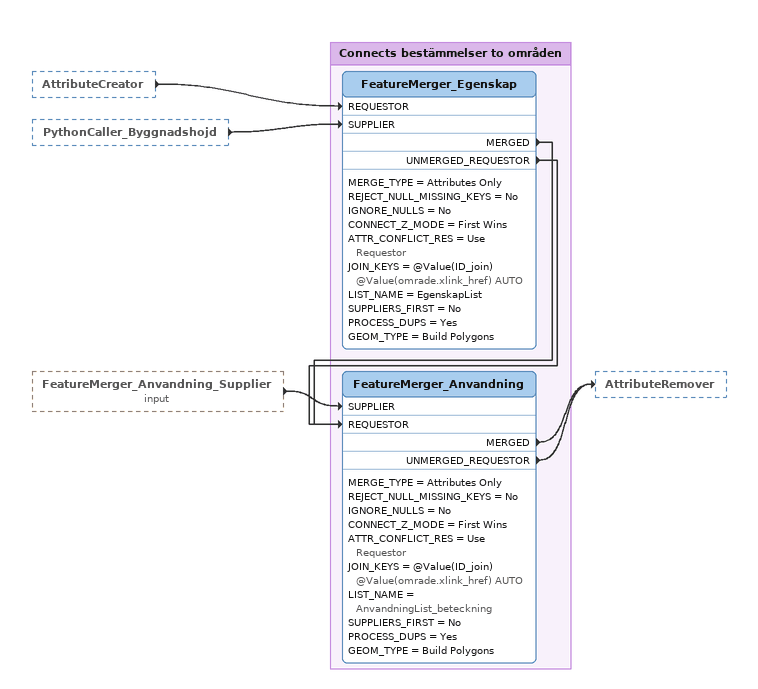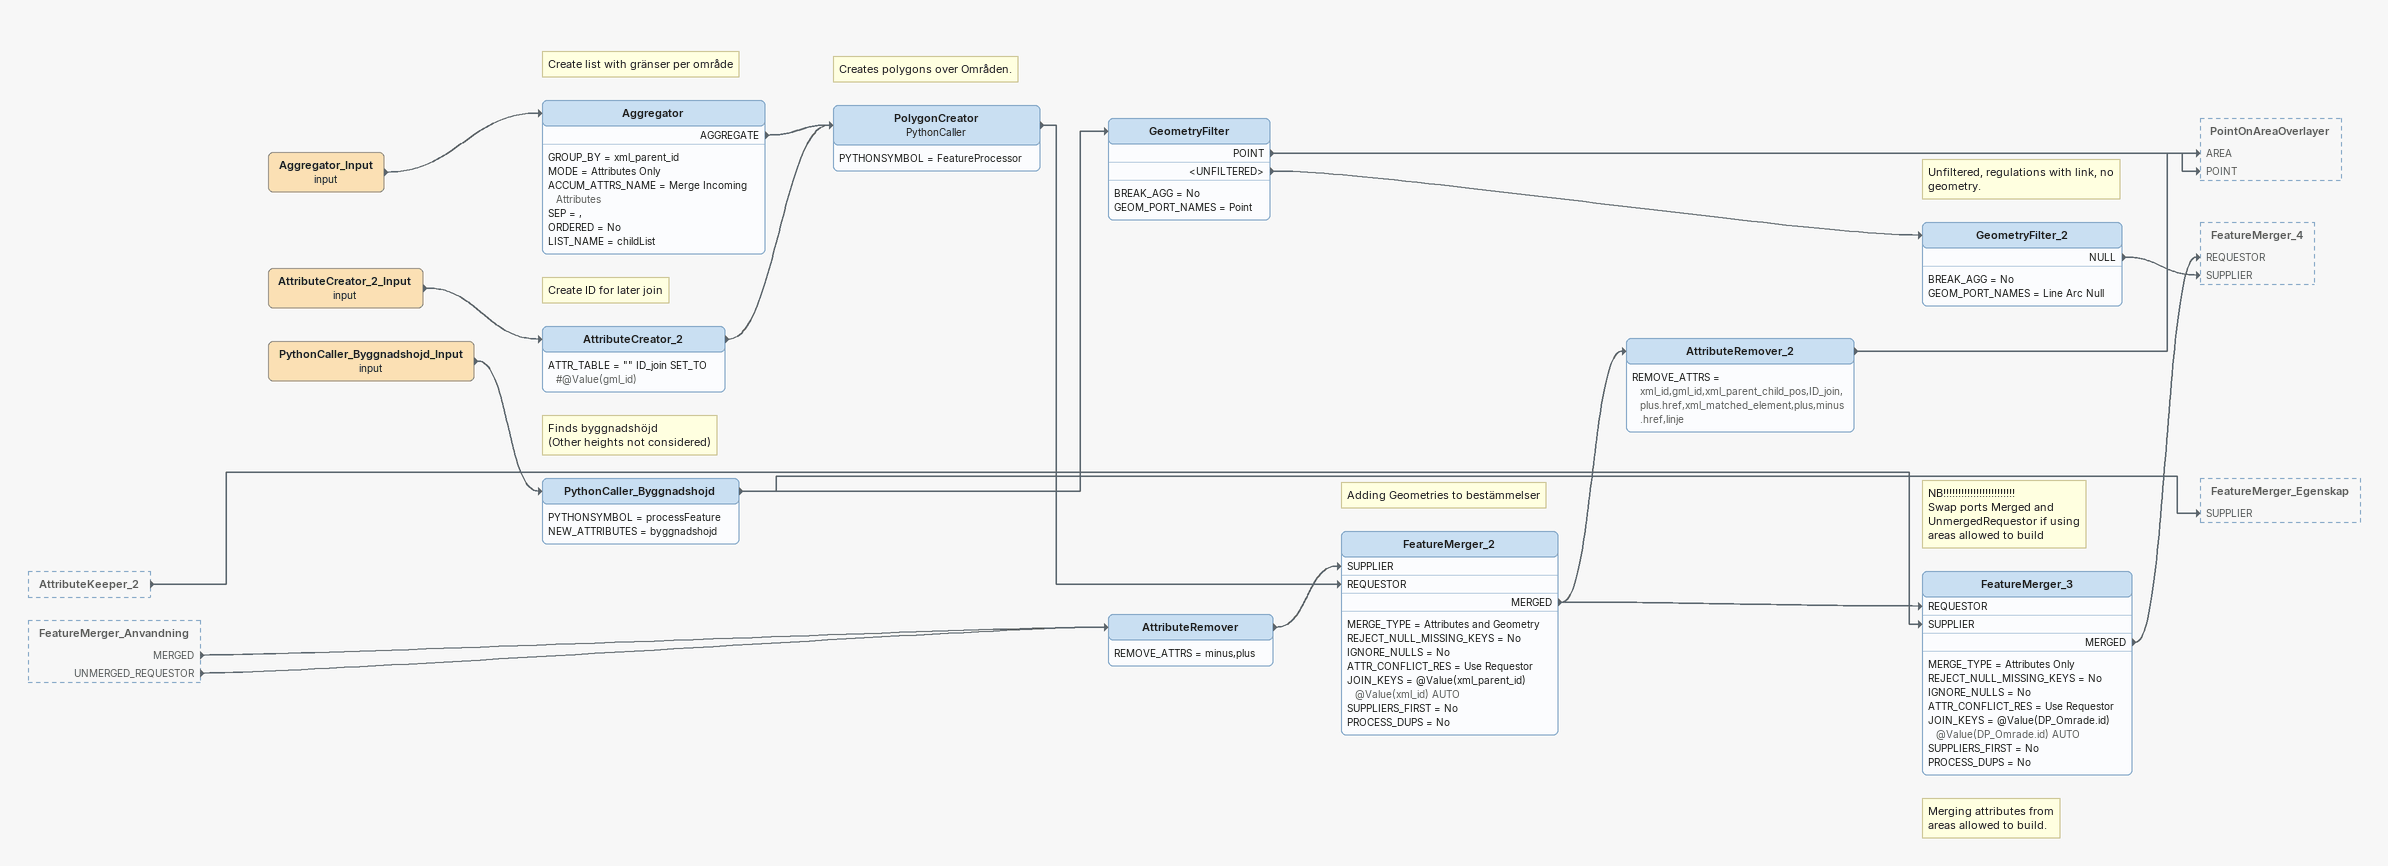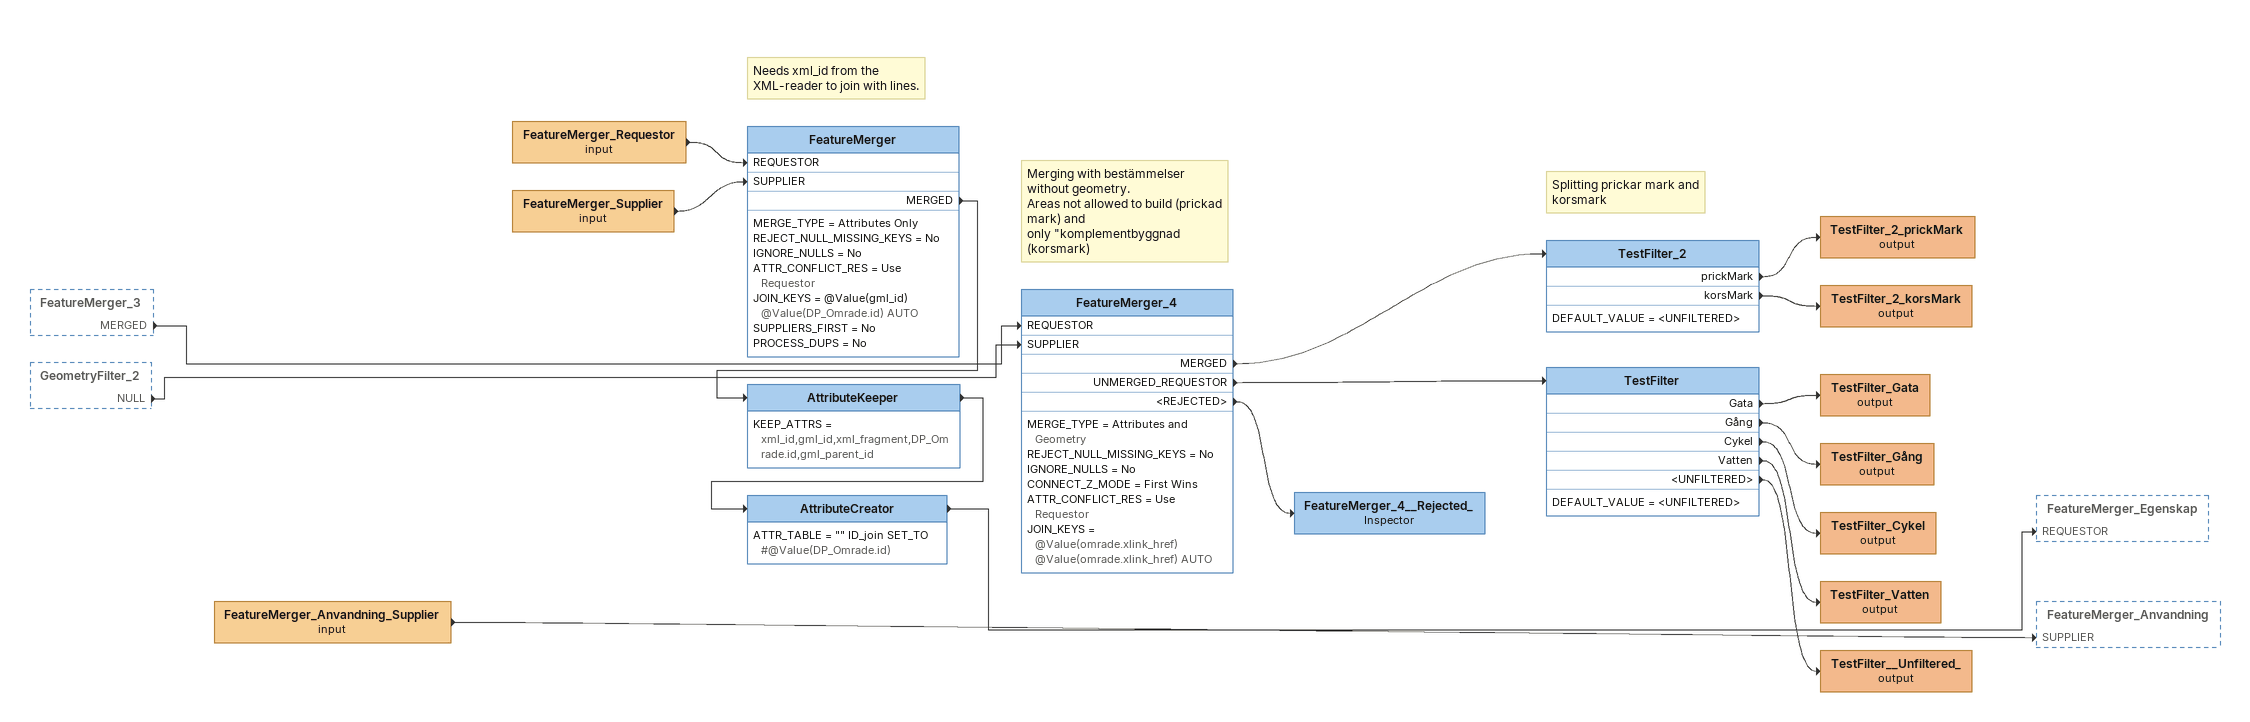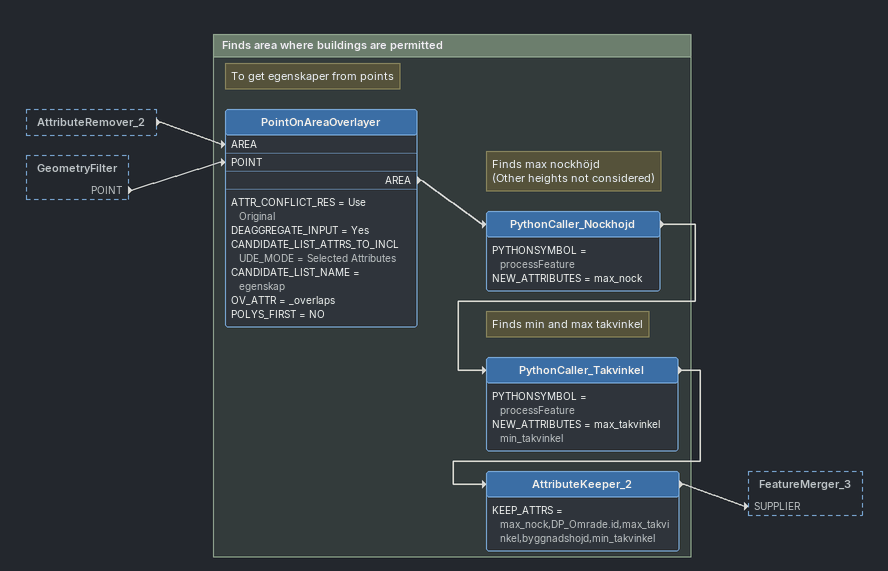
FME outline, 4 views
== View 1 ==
AttributeCreator [outside]
    -> FeatureMerger_Egenskap [REQUESTOR]
PythonCaller_Byggnadshojd [outside]
    -> FeatureMerger_Egenskap [SUPPLIER]
FeatureMerger_Anvandning_Supplier (input) [outside]
    -> FeatureMerger_Anvandning [SUPPLIER]

Bookmark: Connects bestämmelser to områden
FeatureMerger_Egenskap
    MERGE_TYPE = Attributes Only
    REJECT_NULL_MISSING_KEYS = No
    IGNORE_NULLS = No
    CONNECT_Z_MODE = First Wins
    ATTR_CONFLICT_RES = Use Requestor
    JOIN_KEYS = @Value(ID_join) @Value(omrade.xlink_href) AUTO
    LIST_NAME = EgenskapList
    SUPPLIERS_FIRST = No
    PROCESS_DUPS = Yes
    GEOM_TYPE = Build Polygons
    MERGED -> FeatureMerger_Anvandning [REQUESTOR]
    UNMERGED_REQUESTOR -> FeatureMerger_Anvandning [REQUESTOR]
FeatureMerger_Anvandning
    MERGE_TYPE = Attributes Only
    REJECT_NULL_MISSING_KEYS = No
    IGNORE_NULLS = No
    CONNECT_Z_MODE = First Wins
    ATTR_CONFLICT_RES = Use Requestor
    JOIN_KEYS = @Value(ID_join) @Value(omrade.xlink_href) AUTO
    LIST_NAME = AnvandningList_beteckning
    SUPPLIERS_FIRST = No
    PROCESS_DUPS = Yes
    GEOM_TYPE = Build Polygons
    MERGED -> AttributeRemover
    UNMERGED_REQUESTOR -> AttributeRemover

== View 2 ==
AttributeKeeper_2 [outside]
    -> FeatureMerger_3 [SUPPLIER]
FeatureMerger_Anvandning [outside]
    MERGED -> AttributeRemover
    UNMERGED_REQUESTOR -> AttributeRemover
Aggregator_Input (input)
    -> Aggregator
Note: Create list with gränser per område
Aggregator
    GROUP_BY = xml_parent_id
    MODE = Attributes Only
    ACCUM_ATTRS_NAME = Merge Incoming Attributes
    SEP = ,
    ORDERED = No
    LIST_NAME = childList
    AGGREGATE -> PolygonCreator
AttributeCreator_2_Input (input)
    -> AttributeCreator_2
Note: Create ID for later join
AttributeCreator_2
    ATTR_TABLE = "" ID_join SET_TO #@Value(gml_id)
    -> PolygonCreator
Note: Creates polygons over Områden.
PolygonCreator: PythonCaller
    PYTHONSYMBOL = FeatureProcessor
    -> FeatureMerger_2 [REQUESTOR]
PythonCaller_Byggnadshojd_Input (input)
    -> PythonCaller_Byggnadshojd
Note: Finds byggnadshöjd / (Other heights not considered)
PythonCaller_Byggnadshojd
    PYTHONSYMBOL = processFeature
    NEW_ATTRIBUTES = byggnadshojd
    -> FeatureMerger_Egenskap [SUPPLIER]
    -> GeometryFilter
GeometryFilter
    BREAK_AGG = No
    GEOM_PORT_NAMES = Point
    POINT -> PointOnAreaOverlayer [POINT]
    <UNFILTERED> -> GeometryFilter_2
Note: Unfiltered, regulations with link, no geometry.
GeometryFilter_2
    BREAK_AGG = No
    GEOM_PORT_NAMES = Line Arc Null
    NULL -> FeatureMerger_4 [SUPPLIER]
AttributeRemover
    REMOVE_ATTRS = minus,plus
    -> FeatureMerger_2 [SUPPLIER]
Note: Adding Geometries to bestämmelser
FeatureMerger_2
    MERGE_TYPE = Attributes and Geometry
    REJECT_NULL_MISSING_KEYS = No
    IGNORE_NULLS = No
    ATTR_CONFLICT_RES = Use Requestor
    JOIN_KEYS = @Value(xml_parent_id) @Value(xml_id) AUTO
    SUPPLIERS_FIRST = No
    PROCESS_DUPS = No
    MERGED -> AttributeRemover_2
    MERGED -> FeatureMerger_3 [REQUESTOR]
AttributeRemover_2
    REMOVE_ATTRS = xml_id,gml_id,xml_parent_child_pos,ID_join,plus.href,xml_matched_element,plus,minus.href,linje
    -> PointOnAreaOverlayer [AREA]
Note: NB!!!!!!!!!!!!!!!!!!!!!!!! / Swap ports Merged and / UnmergedRequestor if using / areas allowed to build
Note: Merging attributes from / areas allowed to build.
FeatureMerger_3
    MERGE_TYPE = Attributes Only
    REJECT_NULL_MISSING_KEYS = No
    IGNORE_NULLS = No
    ATTR_CONFLICT_RES = Use Requestor
    JOIN_KEYS = @Value(DP_Omrade.id) @Value(DP_Omrade.id) AUTO
    SUPPLIERS_FIRST = No
    PROCESS_DUPS = No
    MERGED -> FeatureMerger_4 [REQUESTOR]

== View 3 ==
FeatureMerger_3 [outside]
    MERGED -> FeatureMerger_4 [REQUESTOR]
GeometryFilter_2 [outside]
    NULL -> FeatureMerger_4 [SUPPLIER]
FeatureMerger_Anvandning_Supplier (input)
    -> FeatureMerger_Anvandning [SUPPLIER]
FeatureMerger_Requestor (input)
    -> FeatureMerger [REQUESTOR]
FeatureMerger_Supplier (input)
    -> FeatureMerger [SUPPLIER]
Note: Needs xml_id from the / XML-reader to join with lines.
FeatureMerger
    MERGE_TYPE = Attributes Only
    REJECT_NULL_MISSING_KEYS = No
    IGNORE_NULLS = No
    ATTR_CONFLICT_RES = Use Requestor
    JOIN_KEYS = @Value(gml_id) @Value(DP_Omrade.id) AUTO
    SUPPLIERS_FIRST = No
    PROCESS_DUPS = No
    MERGED -> AttributeKeeper
AttributeKeeper
    KEEP_ATTRS = xml_id,gml_id,xml_fragment,DP_Omrade.id,gml_parent_id
    -> AttributeCreator
AttributeCreator
    ATTR_TABLE = "" ID_join SET_TO #@Value(DP_Omrade.id)
    -> FeatureMerger_Egenskap [REQUESTOR]
Note: Merging with bestämmelser without geometry. / Areas not allowed to build (prickad mark) and / only "komplementbyggnad (korsmark)
FeatureMerger_4
    MERGE_TYPE = Attributes and Geometry
    REJECT_NULL_MISSING_KEYS = No
    IGNORE_NULLS = No
    CONNECT_Z_MODE = First Wins
    ATTR_CONFLICT_RES = Use Requestor
    JOIN_KEYS = @Value(omrade.xlink_href) @Value(omrade.xlink_href) AUTO
    MERGED -> TestFilter_2
    UNMERGED_REQUESTOR -> TestFilter
    <REJECTED> -> FeatureMerger_4__Rejected_
Note: Splitting prickar mark and korsmark
TestFilter_2
    DEFAULT_VALUE = <UNFILTERED>
    prickMark -> TestFilter_2_prickMark (output)
    korsMark -> TestFilter_2_korsMark (output)
TestFilter_2_prickMark (output)
TestFilter_2_korsMark (output)
TestFilter
    DEFAULT_VALUE = <UNFILTERED>
    Gata -> TestFilter_Gata (output)
    Gång -> TestFilter_Gång (output)
    Cykel -> TestFilter_Cykel (output)
    Vatten -> TestFilter_Vatten (output)
    <UNFILTERED> -> TestFilter__Unfiltered_ (output)
TestFilter_Gata (output)
TestFilter_Gång (output)
TestFilter_Cykel (output)
TestFilter_Vatten (output)
TestFilter__Unfiltered_ (output)
FeatureMerger_4__Rejected_: Inspector

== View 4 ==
AttributeRemover_2 [outside]
    -> PointOnAreaOverlayer [AREA]
GeometryFilter [outside]
    POINT -> PointOnAreaOverlayer [POINT]

Bookmark: Finds area where buildings are permitted
Note: To get egenskaper from points
PointOnAreaOverlayer
    ATTR_CONFLICT_RES = Use Original
    DEAGGREGATE_INPUT = Yes
    CANDIDATE_LIST_ATTRS_TO_INCLUDE_MODE = Selected Attributes
    CANDIDATE_LIST_NAME = egenskap
    OV_ATTR = _overlaps
    POLYS_FIRST = NO
    AREA -> PythonCaller_Nockhojd
Note: Finds max nockhöjd / (Other heights not considered)
PythonCaller_Nockhojd
    PYTHONSYMBOL = processFeature
    NEW_ATTRIBUTES = max_nock
    -> PythonCaller_Takvinkel
Note: Finds min and max takvinkel
PythonCaller_Takvinkel
    PYTHONSYMBOL = processFeature
    NEW_ATTRIBUTES = max_takvinkel min_takvinkel
    -> AttributeKeeper_2
AttributeKeeper_2
    KEEP_ATTRS = max_nock,DP_Omrade.id,max_takvinkel,byggnadshojd,min_takvinkel
    -> FeatureMerger_3 [SUPPLIER]
